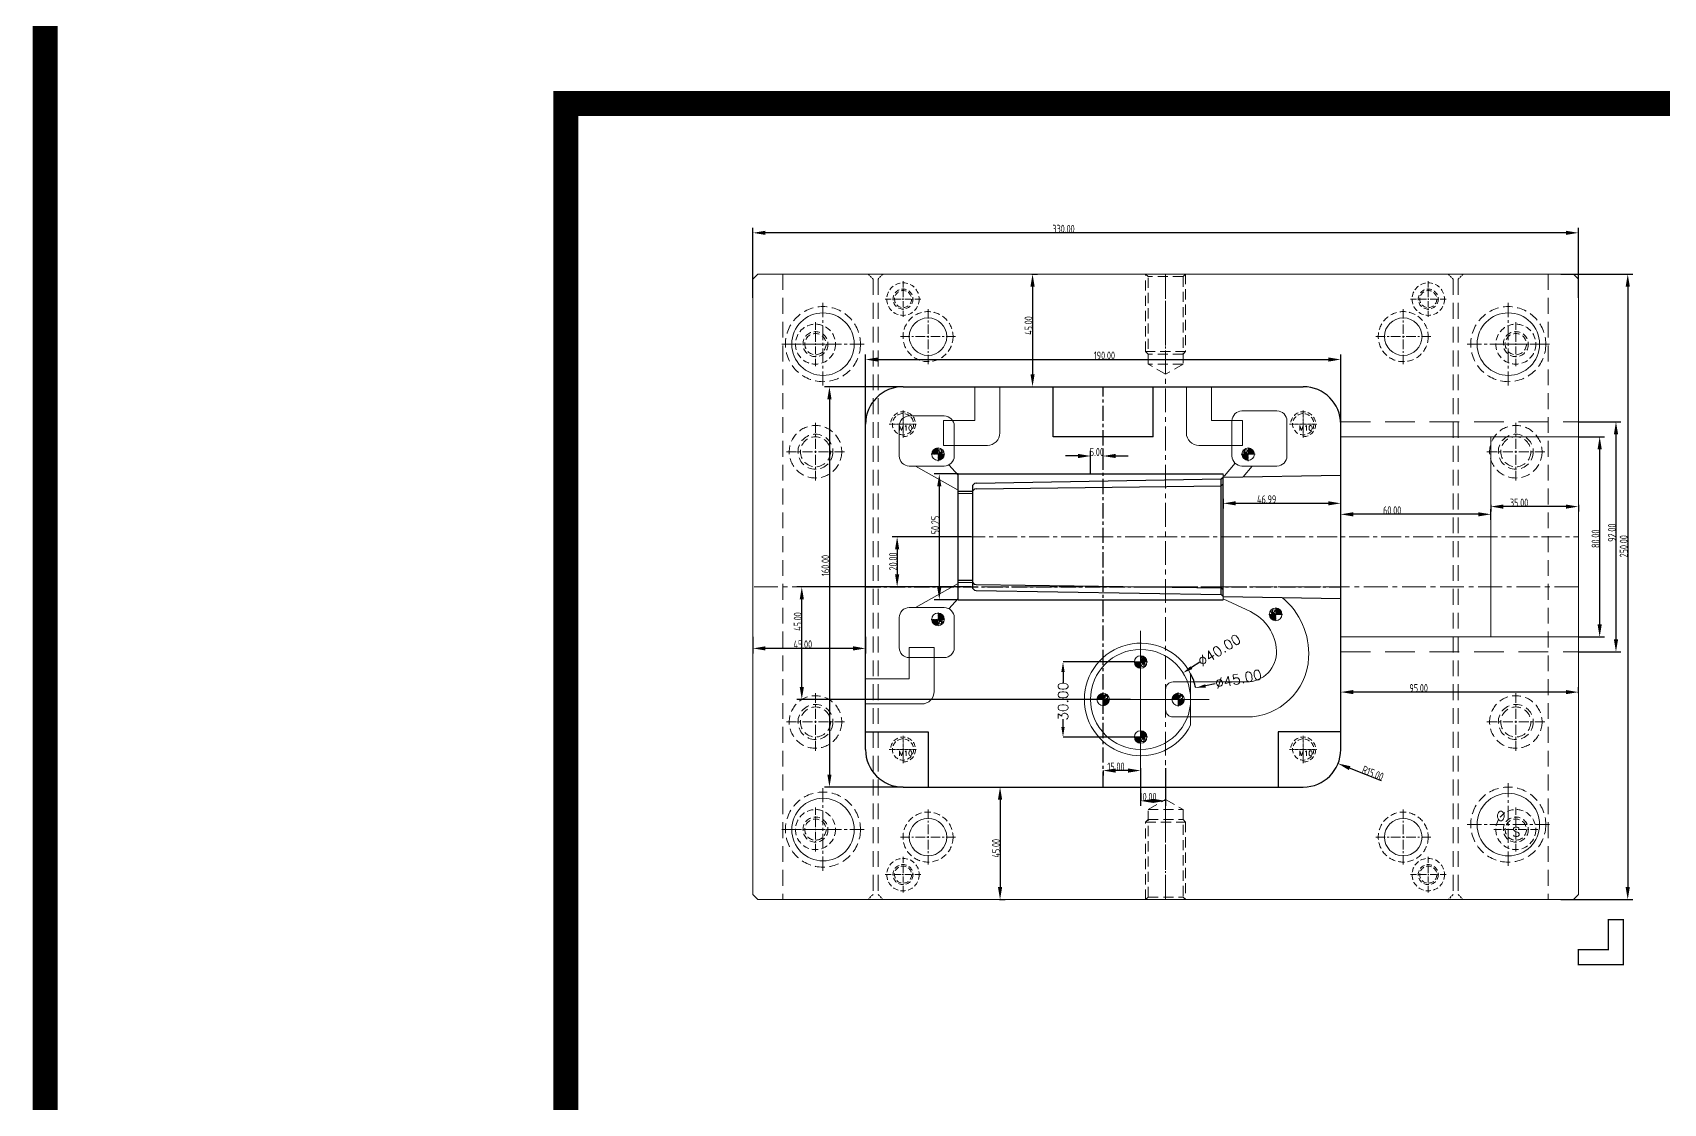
# Model space of a CAD drawing. Header units: millimetres. Extents: x 5647 to 7112, y -2229 to 2511.
# Drawn here: x 5887 to 6539, y 1260 to 1688 of the extents above; entities that cross this region are included whole.
import ezdxf

# ---------------------------------------------------------------- set-up
doc = ezdxf.new("R2010")
doc.units = ezdxf.units.MM
doc.header["$PDSIZE"] = -5
doc.linetypes.add('CENTER', pattern=[0.6, 0.375, -0.075, 0.075, -0.075])
doc.linetypes.add('HIDDEN', pattern=[9.525, 6.35, -3.175])
doc.layers.get('0').update_dxf_attribs({"lineweight": 5})
doc.layers.get('Defpoints').update_dxf_attribs({"lineweight": 5})
for name, color, linetype, lineweight in [('epin', 13, 'Continuous', 9), ('moldbase', 7, 'Continuous', 20), ('screw', 33, 'Continuous', 13), ('粗实线', 7, 'Continuous', 30)]:
    doc.layers.add(name, color=color, linetype=linetype, lineweight=lineweight)
doc.styles.add('ROMANC', font='romanc.shx', dxfattribs={"bigfont": 'gbcbig.shx'})
doc.styles.add('SEISO_TTF', font='')
doc.styles.get("Standard").update_dxf_attribs({"font": 'txt.shx', "bigfont": 'gbcbig.shx'})
doc.styles.add('TXT', font='txt.shx', dxfattribs={"bigfont": 'gbcbig.shx'})
doc.styles.add('TXT05', font='txt.shx', dxfattribs={"width": 0.5, "bigfont": 'gbcbig.shx'})
doc.styles.add('标注', font='isocp.shx', dxfattribs={"width": 0.8, "bigfont": 'hztxt.shx'})
doc.styles.get('SEISO_TTF').set_extended_font_data('Solid Edge ISO')
doc.dimstyles.get("Standard").update_dxf_attribs({"dimtxt": 0.18, "dimasz": 0.18, "dimexe": 0.18, "dimexo": 0.0625, "dimgap": 0.09, "dimtad": 0, "dimtih": 1, "dimtoh": 1, "dimdec": 4, "dimzin": 0, "dimdsep": 46, "dimtxsty": 'Standard', "dimcen": 0.09, "dimdle": 0.36, "dimadec": 0, "dimazin": 0, "dimtfac": 1, "dimtdec": 4, "dimtofl": 0, "dimtmove": 0, "dimatfit": 3, "dimfxl": 0, "dimtolj": 1, "dimarcsym": 0})
doc.dimstyles.new('STANDARD$0', dxfattribs={"dimscale": 4, "dimtxt": 1, "dimasz": 0.2, "dimexe": 0.2, "dimexo": 0.2, "dimgap": 0.2, "dimtad": 1, "dimdec": 1, "dimzin": 9, "dimdsep": 46, "dimtxsty": 'SEISO_TTF', "dimcen": 2, "dimclrd": 256, "dimclre": 256, "dimclrt": 256, "dimadec": 4, "dimazin": 2, "dimtfac": 1, "dimtdec": 1, "dimtmove": 0, "dimatfit": 3, "dimfxl": 0, "dimtolj": 1, "dimtzin": 0, "dimlwd": 9, "dimlwe": 9, "dimarcsym": 0})
doc.dimstyles.new('副本 a4', dxfattribs={"dimtxt": 3.2, "dimasz": 5, "dimexe": 2, "dimexo": 0, "dimgap": 0, "dimtad": 1, "dimzin": 0, "dimdsep": 46, "dimtxsty": '标注', "dimcen": 0, "dimdle": 3, "dimclrd": 4, "dimclre": 4, "dimclrt": 6, "dimazin": 0, "dimtfac": 1, "dimtofl": 0, "dimtmove": 0, "dimatfit": 3, "dimfxl": 0, "dimtolj": 1, "dimarcsym": 0})

# ---------------------------------------------------------------- blocks, each defined once
blk = doc.blocks.new('*D100')
at = {"color": 0, "lineweight": -2}
for p, q in [((6327.66, 1436.61), (6299.37, 1436.61)), ((6299.37, 1432.61), (6299.37, 1427.98)), ((6299.37, 1410.61), (6299.37, 1413.8)), ((6327.66, 1406.61), (6299.37, 1406.61))]:
    blk.add_line(p, q, dxfattribs=at)
at = {"color": 0}
for points in [[(6298.7, 1432.61), (6300.04, 1432.61), (6299.37, 1436.61)], [(6298.7, 1410.61), (6300.04, 1410.61), (6299.37, 1406.61)]]:
    blk.add_solid(points, dxfattribs=at)
at = {"layer": 'Defpoints', "color": 0}
for p in [(6299.37, 1436.61), (6327.66, 1436.61), (6327.66, 1406.61)]:
    blk.add_point(p, dxfattribs=at)
at = {"color": 0, "insert": (6299.37, 1420.89), "char_height": 4, "attachment_point": 5, "rotation": 90}
blk.add_mtext('\\A1;30.00', dxfattribs=at)
blk = doc.blocks.new('epin_ejp_5')
at = {"layer": 'epin'}
h = blk.add_hatch(dxfattribs=at)
h.set_pattern_fill('_ANSI31', color=123, scale=0.125, angle=90, style=0)
h.set_pattern_definition([(135, (-1062.761, -302.86763), (-0.280633, -0.280633), [])])
h.paths.add_polyline_path([(0, 2.5, 0.414214), (-2.5, 0), (0, 0)])
h.paths.add_polyline_path([(2.5, 0), (0, 0), (0, -2.5, 0.414214)])
at = {"layer": 'epin', "color": 1, "linetype": 'CENTER', "ltscale": 0.1}
for p, q in [((-2.75, 0), (2.75, 0)), ((0, -2.75), (0, 2.75))]:
    blk.add_line(p, q, dxfattribs=at)
at = {"layer": 'epin'}
blk.add_circle((0, 0), 2.5, dxfattribs=at)
at = {"layer": 'epin', "color": 6, "style": 'TXT05', "width": 0.5}
blk.add_text('%%c5', height=1.75, dxfattribs=at).set_placement((0.1, 0.25))
blk = doc.blocks.new('*D101')
at = {"color": 0, "lineweight": -2}
blk.add_line((6354.14, 1436.48), (6350.75, 1434.35), dxfattribs=at)
at = {"color": 0}
blk.add_solid([(6350.39, 1434.92), (6351.1, 1433.79), (6347.36, 1432.23)], dxfattribs=at)
at = {"layer": 'Defpoints', "color": 0}
for p in [(6347.36, 1432.23), (6313.46, 1411)]:
    blk.add_point(p, dxfattribs=at)
at = {"color": 0, "insert": (6361.84, 1441.3), "char_height": 4, "attachment_point": 5, "rotation": 32.06295}
blk.add_mtext('\\A1;∅40.00', dxfattribs=at)
blk = doc.blocks.new('*D102')
at = {"color": 0, "lineweight": -2}
blk.add_line((6360.26, 1427.86), (6356.35, 1427.04), dxfattribs=at)
blk.add_arc((6330.41, 1421.61), 22.5, 11.81123, 27.26604, dxfattribs=at)
at = {"color": 0}
blk.add_solid([(6356.21, 1427.69), (6356.48, 1426.38), (6352.43, 1426.22)], dxfattribs=at)
at = {"layer": 'Defpoints', "color": 0}
for p in [(6352.43, 1426.22), (6308.38, 1417.01)]:
    blk.add_point(p, dxfattribs=at)
at = {"color": 0, "insert": (6369.49, 1429.79), "char_height": 4, "attachment_point": 5, "rotation": 11.81123}
blk.add_mtext('\\A1;∅45.00', dxfattribs=at)
blk = doc.blocks.new('*D103')
at = {"layer": 'Defpoints', "color": 0}
for p in [(6257.39, 1511.74), (6249.9, 1461.49), (6257.39, 1461.49)]:
    blk.add_point(p, dxfattribs=at)
at = {"layer": '粗实线', "color": 4, "lineweight": -2}
for p, q in [((6257.39, 1511.74), (6247.9, 1511.74)), ((6249.9, 1506.74), (6249.9, 1466.49)), ((6257.39, 1461.49), (6247.9, 1461.49))]:
    blk.add_line(p, q, dxfattribs=at)
at = {"layer": '粗实线', "color": 4}
for points in [[(6249.07, 1506.74), (6250.73, 1506.74), (6249.9, 1511.74)], [(6249.07, 1466.49), (6250.73, 1466.49), (6249.9, 1461.49)]]:
    blk.add_solid(points, dxfattribs=at)
at = {"layer": '粗实线', "color": 6, "insert": (6248.3, 1491.3), "char_height": 3.2, "attachment_point": 5, "rotation": 90, "style": '标注'}
blk.add_mtext('\\A1;50.25', dxfattribs=at)
blk = doc.blocks.new('*D104')
at = {"layer": 'Defpoints', "color": 0}
for p in [(6262.68, 1486.61), (6233.05, 1466.61), (6262.68, 1466.61)]:
    blk.add_point(p, dxfattribs=at)
at = {"layer": '粗实线', "color": 4, "lineweight": -2}
for p, q in [((6262.68, 1486.61), (6231.05, 1486.61)), ((6233.05, 1481.61), (6233.05, 1471.61)), ((6262.68, 1466.61), (6231.05, 1466.61))]:
    blk.add_line(p, q, dxfattribs=at)
at = {"layer": '粗实线', "color": 4}
for points in [[(6232.22, 1481.61), (6233.89, 1481.61), (6233.05, 1486.61)], [(6232.22, 1471.61), (6233.89, 1471.61), (6233.05, 1466.61)]]:
    blk.add_solid(points, dxfattribs=at)
at = {"layer": '粗实线', "color": 6, "insert": (6231.45, 1476.77), "char_height": 3.2, "attachment_point": 5, "rotation": 90, "style": '标注'}
blk.add_mtext('\\A1;20.00', dxfattribs=at)
blk = doc.blocks.new('*D105')
at = {"layer": 'Defpoints', "color": 0}
for p in [(6235.41, 1546.61), (6206, 1386.61), (6235.41, 1386.61)]:
    blk.add_point(p, dxfattribs=at)
at = {"layer": '粗实线', "color": 4, "lineweight": -2}
for p, q in [((6235.41, 1546.61), (6204, 1546.61)), ((6206, 1541.61), (6206, 1391.61)), ((6235.41, 1386.61), (6204, 1386.61))]:
    blk.add_line(p, q, dxfattribs=at)
at = {"layer": '粗实线', "color": 4}
for points in [[(6205.16, 1541.61), (6206.83, 1541.61), (6206, 1546.61)], [(6205.16, 1391.61), (6206.83, 1391.61), (6206, 1386.61)]]:
    blk.add_solid(points, dxfattribs=at)
at = {"layer": '粗实线', "color": 6, "insert": (6204.4, 1475.15), "char_height": 3.2, "attachment_point": 5, "rotation": 90, "style": '标注'}
blk.add_mtext('\\A1;160.00', dxfattribs=at)
blk = doc.blocks.new('*D106')
at = {"layer": 'Defpoints', "color": 0}
for p in [(6410.41, 1557.47), (6220.41, 1531.61), (6410.41, 1531.61)]:
    blk.add_point(p, dxfattribs=at)
at = {"layer": '粗实线', "color": 4, "lineweight": -2}
for p, q in [((6220.41, 1531.61), (6220.41, 1559.47)), ((6410.41, 1531.61), (6410.41, 1559.47)), ((6225.41, 1557.47), (6405.41, 1557.47))]:
    blk.add_line(p, q, dxfattribs=at)
at = {"layer": '粗实线', "color": 4}
for points in [[(6225.41, 1558.3), (6225.41, 1556.63), (6220.41, 1557.47)], [(6405.41, 1558.3), (6405.41, 1556.63), (6410.41, 1557.47)]]:
    blk.add_solid(points, dxfattribs=at)
at = {"layer": '粗实线', "color": 6, "insert": (6315.92, 1559.07), "char_height": 3.2, "attachment_point": 5, "style": '标注'}
blk.add_mtext('\\A1;190.00', dxfattribs=at)
blk = doc.blocks.new('screw_m10_g')
at = {"layer": 'screw', "color": 1, "linetype": 'CENTER', "ltscale": 0.310989}
for p, q in [((-5.5, 0), (5.5, 0)), ((0, -5.5), (0, 5.5))]:
    blk.add_line(p, q, dxfattribs=at)
at = {"layer": 'screw', "linetype": 'HIDDEN', "ltscale": 0.310989}
blk.add_circle((0, 0), 4.25, dxfattribs=at)
at = {"layer": 'screw', "color": 92, "linetype": 'HIDDEN', "ltscale": 0.310989}
blk.add_arc((0, 0), 5, 270, 180, dxfattribs=at)
at = {"layer": 'screw', "color": 6, "style": 'TXT'}
blk.add_text('M10', height=2, dxfattribs=at).set_placement((-1.7, -2.5))
blk = doc.blocks.new('*D107')
at = {"layer": 'Defpoints', "color": 0}
for p in [(6274.04, 1386.61), (6274.04, 1341.61), (6274.2, 1341.61)]:
    blk.add_point(p, dxfattribs=at)
at = {"layer": '粗实线', "color": 4, "lineweight": -2}
for p, q in [((6274.04, 1386.61), (6276.2, 1386.61)), ((6274.2, 1381.61), (6274.2, 1346.61)), ((6274.04, 1341.61), (6276.2, 1341.61))]:
    blk.add_line(p, q, dxfattribs=at)
at = {"layer": '粗实线', "color": 4}
for points in [[(6273.37, 1381.61), (6275.03, 1381.61), (6274.2, 1386.61)], [(6273.37, 1346.61), (6275.03, 1346.61), (6274.2, 1341.61)]]:
    blk.add_solid(points, dxfattribs=at)
at = {"layer": '粗实线', "color": 6, "insert": (6272.6, 1362.15), "char_height": 3.2, "attachment_point": 5, "rotation": 90, "style": '标注'}
blk.add_mtext('\\A1;45.00', dxfattribs=at)
blk = doc.blocks.new('*D108')
at = {"layer": 'Defpoints', "color": 0}
for p in [(6175.41, 1446.59), (6175.41, 1442.02), (6220.41, 1446.59)]:
    blk.add_point(p, dxfattribs=at)
at = {"layer": '粗实线', "color": 4, "lineweight": -2}
for p, q in [((6175.41, 1446.59), (6175.41, 1440.02)), ((6215.41, 1442.02), (6180.41, 1442.02)), ((6220.41, 1446.59), (6220.41, 1440.02))]:
    blk.add_line(p, q, dxfattribs=at)
at = {"layer": '粗实线', "color": 4}
for points in [[(6180.41, 1442.86), (6180.41, 1441.19), (6175.41, 1442.02)], [(6215.41, 1442.86), (6215.41, 1441.19), (6220.41, 1442.02)]]:
    blk.add_solid(points, dxfattribs=at)
at = {"layer": '粗实线', "color": 6, "insert": (6195.35, 1443.62), "char_height": 3.2, "attachment_point": 5, "style": '标注'}
blk.add_mtext('\\A1;45.00', dxfattribs=at)
blk = doc.blocks.new('*D109')
at = {"layer": 'Defpoints', "color": 0}
for p in [(6175.41, 1608.1), (6175.41, 1582.09), (6505.41, 1582.09)]:
    blk.add_point(p, dxfattribs=at)
at = {"layer": '粗实线', "color": 4, "lineweight": -2}
for p, q in [((6175.41, 1582.09), (6175.41, 1610.1)), ((6500.41, 1608.1), (6180.41, 1608.1)), ((6505.41, 1582.09), (6505.41, 1610.1))]:
    blk.add_line(p, q, dxfattribs=at)
at = {"layer": '粗实线', "color": 4}
for points in [[(6180.41, 1608.93), (6180.41, 1607.27), (6175.41, 1608.1)], [(6500.41, 1608.93), (6500.41, 1607.27), (6505.41, 1608.1)]]:
    blk.add_solid(points, dxfattribs=at)
at = {"layer": '粗实线', "color": 6, "insert": (6299.59, 1609.7), "char_height": 3.2, "attachment_point": 5, "style": '标注'}
blk.add_mtext('\\A1;330.00', dxfattribs=at)
blk = doc.blocks.new('*D110')
at = {"layer": 'Defpoints', "color": 0}
for p in [(6498.46, 1591.61), (6498.46, 1341.61), (6525.16, 1341.61)]:
    blk.add_point(p, dxfattribs=at)
at = {"layer": '粗实线', "color": 4, "lineweight": -2}
for p, q in [((6498.46, 1591.61), (6527.16, 1591.61)), ((6525.16, 1586.61), (6525.16, 1346.61)), ((6498.46, 1341.61), (6527.16, 1341.61))]:
    blk.add_line(p, q, dxfattribs=at)
at = {"layer": '粗实线', "color": 4}
for points in [[(6524.32, 1586.61), (6525.99, 1586.61), (6525.16, 1591.61)], [(6524.32, 1346.61), (6525.99, 1346.61), (6525.16, 1341.61)]]:
    blk.add_solid(points, dxfattribs=at)
at = {"layer": '粗实线', "color": 6, "insert": (6523.56, 1482.84), "char_height": 3.2, "attachment_point": 5, "rotation": 90, "style": '标注'}
blk.add_mtext('\\A1;250.00', dxfattribs=at)
blk = doc.blocks.new('*D111')
at = {"layer": 'Defpoints', "color": 0}
for p in [(6505.41, 1526.61), (6505.41, 1446.61), (6513.93, 1446.61)]:
    blk.add_point(p, dxfattribs=at)
at = {"layer": '粗实线', "color": 4, "lineweight": -2}
for p, q in [((6505.41, 1526.61), (6515.93, 1526.61)), ((6513.93, 1521.61), (6513.93, 1451.61)), ((6505.41, 1446.61), (6515.93, 1446.61))]:
    blk.add_line(p, q, dxfattribs=at)
at = {"layer": '粗实线', "color": 4}
for points in [[(6513.09, 1521.61), (6514.76, 1521.61), (6513.93, 1526.61)], [(6513.09, 1451.61), (6514.76, 1451.61), (6513.93, 1446.61)]]:
    blk.add_solid(points, dxfattribs=at)
at = {"layer": '粗实线', "color": 6, "insert": (6512.33, 1485.84), "char_height": 3.2, "attachment_point": 5, "rotation": 90, "style": '标注'}
blk.add_mtext('\\A1;80.00', dxfattribs=at)
blk = doc.blocks.new('*D114')
at = {"layer": 'Defpoints', "color": 0}
for p in [(6410.41, 1424.56), (6410.41, 1424.07), (6505.41, 1424.07)]:
    blk.add_point(p, dxfattribs=at)
at = {"layer": '粗实线', "color": 4, "lineweight": -2}
for p, q in [((6410.41, 1424.07), (6410.41, 1426.56)), ((6500.41, 1424.56), (6415.41, 1424.56)), ((6505.41, 1424.07), (6505.41, 1426.56))]:
    blk.add_line(p, q, dxfattribs=at)
at = {"layer": '粗实线', "color": 4}
for points in [[(6415.41, 1425.39), (6415.41, 1423.73), (6410.41, 1424.56)], [(6500.41, 1425.39), (6500.41, 1423.73), (6505.41, 1424.56)]]:
    blk.add_solid(points, dxfattribs=at)
at = {"layer": '粗实线', "color": 6, "insert": (6441.57, 1426.16), "char_height": 3.2, "attachment_point": 5, "style": '标注'}
blk.add_mtext('\\A1;95.00', dxfattribs=at)
blk = doc.blocks.new('*D122')
at = {"layer": 'Defpoints', "color": 0}
for p in [(6505.41, 1532.61), (6505.41, 1440.61), (6520.45, 1440.61)]:
    blk.add_point(p, dxfattribs=at)
at = {"layer": '粗实线', "color": 4, "lineweight": -2}
for p, q in [((6505.41, 1532.61), (6522.45, 1532.61)), ((6520.45, 1527.61), (6520.45, 1445.61)), ((6505.41, 1440.61), (6522.45, 1440.61))]:
    blk.add_line(p, q, dxfattribs=at)
at = {"layer": '粗实线', "color": 4}
for points in [[(6519.62, 1527.61), (6521.29, 1527.61), (6520.45, 1532.61)], [(6519.62, 1445.61), (6521.29, 1445.61), (6520.45, 1440.61)]]:
    blk.add_solid(points, dxfattribs=at)
at = {"layer": '粗实线', "color": 6, "insert": (6518.85, 1488.27), "char_height": 3.2, "attachment_point": 5, "rotation": 90, "style": '标注'}
blk.add_mtext('\\A1;92.00', dxfattribs=at)
blk = doc.blocks.new('*D123')
at = {"layer": 'Defpoints', "color": 0}
for p in [(6330.41, 1394.11), (6340.41, 1394.1), (6330.41, 1381.09)]:
    blk.add_point(p, dxfattribs=at)
at = {"layer": '粗实线', "color": 4, "lineweight": -2}
for p, q in [((6330.41, 1394.11), (6330.41, 1379.09)), ((6340.41, 1394.1), (6340.41, 1379.09))]:
    blk.add_line(p, q, dxfattribs=at)
at = {"layer": '粗实线', "color": 4}
for points in [[(6335.41, 1381.92), (6335.41, 1380.26), (6330.41, 1381.09)], [(6335.41, 1381.92), (6335.41, 1380.26), (6340.41, 1381.09)]]:
    blk.add_solid(points, dxfattribs=at)
at = {"layer": '粗实线', "color": 6, "insert": (6333.39, 1382.69), "char_height": 3.2, "attachment_point": 5, "style": '标注'}
blk.add_mtext('\\A1;10.00', dxfattribs=at)
blk = doc.blocks.new('*D124')
at = {"layer": 'Defpoints', "color": 0}
for p in [(6363.42, 1501.79), (6363.42, 1499.99), (6410.41, 1497.51)]:
    blk.add_point(p, dxfattribs=at)
at = {"layer": '粗实线', "color": 4, "lineweight": -2}
for p, q in [((6363.42, 1501.79), (6363.42, 1497.99)), ((6405.41, 1499.99), (6368.42, 1499.99)), ((6410.41, 1497.51), (6410.41, 1501.99))]:
    blk.add_line(p, q, dxfattribs=at)
at = {"layer": '粗实线', "color": 4}
for points in [[(6368.42, 1500.83), (6368.42, 1499.16), (6363.42, 1499.99)], [(6405.41, 1500.83), (6405.41, 1499.16), (6410.41, 1499.99)]]:
    blk.add_solid(points, dxfattribs=at)
at = {"layer": '粗实线', "color": 6, "insert": (6380.79, 1501.59), "char_height": 3.2, "attachment_point": 5, "style": '标注'}
blk.add_mtext('\\A1;46.99', dxfattribs=at)
blk = doc.blocks.new('*D130')
at = {"layer": 'Defpoints', "color": 0}
for p in [(6315.41, 1518.91), (6315.41, 1514.73), (6310.41, 1511.74)]:
    blk.add_point(p, dxfattribs=at)
at = {"layer": '粗实线', "color": 4, "lineweight": -2}
for p, q in [((6310.41, 1511.74), (6310.41, 1520.91)), ((6315.41, 1514.73), (6315.41, 1520.91)), ((6305.41, 1518.91), (6300.41, 1518.91)), ((6320.41, 1518.91), (6325.41, 1518.91))]:
    blk.add_line(p, q, dxfattribs=at)
at = {"layer": '粗实线', "color": 4}
for points in [[(6305.41, 1519.74), (6305.41, 1518.08), (6310.41, 1518.91)], [(6320.41, 1519.74), (6320.41, 1518.08), (6315.41, 1518.91)]]:
    blk.add_solid(points, dxfattribs=at)
at = {"layer": '粗实线', "color": 6, "insert": (6312.91, 1520.51), "char_height": 3.2, "attachment_point": 5, "style": '标注'}
blk.add_mtext('\\A1;5.00', dxfattribs=at)
blk = doc.blocks.new('*D132')
at = {"layer": 'Defpoints', "color": 0}
for p in [(6194.93, 1466.61), (6240.55, 1466.61), (6326.39, 1421.61)]:
    blk.add_point(p, dxfattribs=at)
at = {"layer": '粗实线', "color": 4, "lineweight": -2}
for p, q in [((6240.55, 1466.61), (6192.93, 1466.61)), ((6194.93, 1426.61), (6194.93, 1461.61)), ((6326.39, 1421.61), (6192.93, 1421.61))]:
    blk.add_line(p, q, dxfattribs=at)
at = {"layer": '粗实线', "color": 4}
for points in [[(6194.1, 1461.61), (6195.77, 1461.61), (6194.93, 1466.61)], [(6194.1, 1426.61), (6195.77, 1426.61), (6194.93, 1421.61)]]:
    blk.add_solid(points, dxfattribs=at)
at = {"layer": '粗实线', "color": 6, "insert": (6193.33, 1452.77), "char_height": 3.2, "attachment_point": 5, "rotation": 90, "style": '标注'}
blk.add_mtext('\\A1;45.00', dxfattribs=at)
blk = doc.blocks.new('*D133')
at = {"layer": 'Defpoints', "color": 0}
for p in [(6315.41, 1393.27), (6315.41, 1393.2), (6330.41, 1393.27)]:
    blk.add_point(p, dxfattribs=at)
at = {"layer": '粗实线', "color": 4, "lineweight": -2}
for p, q in [((6315.41, 1393.27), (6315.41, 1391.2)), ((6325.41, 1393.2), (6320.41, 1393.2)), ((6330.41, 1393.27), (6330.41, 1391.2))]:
    blk.add_line(p, q, dxfattribs=at)
at = {"layer": '粗实线', "color": 4}
for points in [[(6320.41, 1394.04), (6320.41, 1392.37), (6315.41, 1393.2)], [(6325.41, 1394.04), (6325.41, 1392.37), (6330.41, 1393.2)]]:
    blk.add_solid(points, dxfattribs=at)
at = {"layer": '粗实线', "color": 6, "insert": (6320.55, 1394.8), "char_height": 3.2, "attachment_point": 5, "style": '标注'}
blk.add_mtext('\\A1;15.00', dxfattribs=at)
blk = doc.blocks.new('*D134')
at = {"layer": 'Defpoints', "color": 0}
for p in [(6410.41, 1495.6), (6410.41, 1493.4), (6470.41, 1493.4)]:
    blk.add_point(p, dxfattribs=at)
at = {"layer": '粗实线', "color": 4, "lineweight": -2}
for p, q in [((6410.41, 1493.4), (6410.41, 1497.6)), ((6465.41, 1495.6), (6415.41, 1495.6)), ((6470.41, 1493.4), (6470.41, 1497.6))]:
    blk.add_line(p, q, dxfattribs=at)
at = {"layer": '粗实线', "color": 4}
for points in [[(6415.41, 1496.43), (6415.41, 1494.77), (6410.41, 1495.6)], [(6465.41, 1496.43), (6465.41, 1494.77), (6470.41, 1495.6)]]:
    blk.add_solid(points, dxfattribs=at)
at = {"layer": '粗实线', "color": 6, "insert": (6430.97, 1497.2), "char_height": 3.2, "attachment_point": 5, "style": '标注'}
blk.add_mtext('\\A1;60.00', dxfattribs=at)
blk = doc.blocks.new('*D135')
at = {"layer": 'Defpoints', "color": 0}
for p in [(6470.41, 1499.35), (6470.41, 1498.69), (6505.41, 1499.35)]:
    blk.add_point(p, dxfattribs=at)
at = {"layer": '粗实线', "color": 4, "lineweight": -2}
for p, q in [((6470.41, 1499.35), (6470.41, 1496.69)), ((6500.41, 1498.69), (6475.41, 1498.69)), ((6505.41, 1499.35), (6505.41, 1496.69))]:
    blk.add_line(p, q, dxfattribs=at)
at = {"layer": '粗实线', "color": 4}
for points in [[(6475.41, 1499.52), (6475.41, 1497.85), (6470.41, 1498.69)], [(6500.41, 1499.52), (6500.41, 1497.85), (6505.41, 1498.69)]]:
    blk.add_solid(points, dxfattribs=at)
at = {"layer": '粗实线', "color": 6, "insert": (6481.72, 1500.29), "char_height": 3.2, "attachment_point": 5, "style": '标注'}
blk.add_mtext('\\A1;35.00', dxfattribs=at)
blk = doc.blocks.new('*D136')
at = {"layer": 'Defpoints', "color": 0}
for p in [(6286.94, 1591.61), (6286.94, 1546.61), (6287.2, 1546.61)]:
    blk.add_point(p, dxfattribs=at)
at = {"layer": '粗实线', "color": 4, "lineweight": -2}
for p, q in [((6286.94, 1591.61), (6289.2, 1591.61)), ((6287.2, 1586.61), (6287.2, 1551.61)), ((6286.94, 1546.61), (6289.2, 1546.61))]:
    blk.add_line(p, q, dxfattribs=at)
at = {"layer": '粗实线', "color": 4}
for points in [[(6286.36, 1586.61), (6288.03, 1586.61), (6287.2, 1591.61)], [(6286.36, 1551.61), (6288.03, 1551.61), (6287.2, 1546.61)]]:
    blk.add_solid(points, dxfattribs=at)
at = {"layer": '粗实线', "color": 6, "insert": (6285.6, 1571.06), "char_height": 3.2, "attachment_point": 5, "rotation": 90, "style": '标注'}
blk.add_mtext('\\A1;45.00', dxfattribs=at)
blk = doc.blocks.new('*D137')
at = {"layer": 'Defpoints', "color": 0}
for p in [(6395.41, 1401.61), (6409.33, 1396.02)]:
    blk.add_point(p, dxfattribs=at)
at = {"layer": '粗实线', "color": 4, "lineweight": -2}
blk.add_line((6426.68, 1389.04), (6413.96, 1394.15), dxfattribs=at)
at = {"layer": '粗实线', "color": 4}
blk.add_solid([(6414.28, 1394.93), (6413.65, 1393.38), (6409.33, 1396.02)], dxfattribs=at)
at = {"layer": '粗实线', "color": 6, "insert": (6423.24, 1392.15), "char_height": 3.2, "attachment_point": 5, "rotation": 338.10168, "style": '标注'}
blk.add_mtext('\\A1;R15.00', dxfattribs=at)

msp = doc.modelspace()

# ---------------------------------------------------------------- linework, layer by layer
at = {"color": 5}
for p, q in [((6264.11817, 1533.15278), (6264.11817, 1546.61328)), ((6274.11817, 1528.15278), (6274.11817, 1546.61328)), ((6348.69746, 1528.15278), (6348.69746, 1546.61328)), ((6358.69746, 1533.15278), (6358.69746, 1546.61328)), ((6251.62864, 1533.15278), (6264.11817, 1533.15278)), ((6251.62864, 1533.15278), (6251.62864, 1523.15278)), ((6371.18699, 1533.15278), (6358.69746, 1533.15278)), ((6371.18699, 1533.15278), (6371.18699, 1523.15278)), ((6251.62864, 1523.15278), (6269.11817, 1523.15278)), ((6371.18699, 1523.15278), (6353.69746, 1523.15278)), ((6237.89407, 1442.31676), (6237.89407, 1429.82723)), ((6237.89407, 1442.31676), (6247.89407, 1442.31676)), ((6247.89407, 1442.31676), (6247.89407, 1424.82723)), ((6237.89407, 1429.82723), (6220.40782, 1429.82723)), ((6242.89407, 1419.82723), (6220.40782, 1419.82723))]:
    msp.add_line(p, q, dxfattribs=at)
for p, q in [((6237.89407, 1534.9098), (6251.89407, 1534.9098)), ((6384.92157, 1536.9098), (6370.92157, 1536.9098)), ((6410.40782, 1526.61328), (6505.40782, 1526.61328)), ((6470.40782, 1526.61328), (6470.40782, 1446.61328)), ((6251.89407, 1514.9098), (6237.89407, 1514.9098)), ((6257.39407, 1505.25972), (6240.41854, 1514.9098)), ((6257.39407, 1511.26032), (6253.72537, 1515.35363)), ((6363.92157, 1510.98737), (6368.14954, 1516.02607)), ((6370.92157, 1514.9098), (6384.92157, 1514.9098)), ((6371.45202, 1510.62747), (6375.04532, 1514.9098)), ((6363.42157, 1510.98737), (6363.92157, 1510.98737)), ((6257.39407, 1467.96684), (6240.41854, 1458.31676)), ((6257.39407, 1461.96624), (6253.72537, 1457.87293)), ((6251.89407, 1458.31676), (6237.89407, 1458.31676)), ((6410.40782, 1446.61328), (6505.40782, 1446.61328)), ((6237.89407, 1438.31676), (6251.89407, 1438.31676)), ((6350.40782, 1431.92105), (6350.40782, 1411.30552))]:
    msp.add_line(p, q)
at = {"color": 7, "linetype": 'Continuous'}
for p, q in [((6366.92157, 1518.9098), (6366.92157, 1532.9098)), ((6388.92157, 1518.9098), (6388.92157, 1532.9098)), ((6233.89407, 1518.9098), (6233.89407, 1530.9098)), ((6255.89407, 1518.9098), (6255.89407, 1530.9098)), ((6257.39407, 1511.73828), (6363.42157, 1511.73828)), ((6363.42157, 1510.48729), (6363.42157, 1511.73828)), ((6257.39407, 1461.48828), (6363.42157, 1461.48828)), ((6363.42157, 1462.73927), (6363.42157, 1461.48828)), ((6233.89407, 1454.31676), (6233.89407, 1442.31676)), ((6255.89407, 1454.31676), (6255.89407, 1442.31676))]:
    msp.add_line(p, q, dxfattribs=at)
at = {"color": 1, "linetype": 'CENTER', "ltscale": 21.336}
msp.add_line((6247.39407, 1486.61328), (6505.40782, 1486.61328), dxfattribs=at)
at = {"color": 2}
for p, q in [((6363.42157, 1461.78828), (6374.32415, 1456.70432)), ((6343.40782, 1428.61328), (6372.7129, 1428.61328)), ((6340.40782, 1425.61328), (6340.40782, 1417.61328)), ((6343.40782, 1414.61328), (6372.6221, 1414.61328))]:
    msp.add_line(p, q, dxfattribs=at)
at = {"color": 1, "linetype": 'CENTER', "ltscale": 1.554943}
for p, q in [((6330.40782, 1394.11328), (6330.40782, 1449.11328)), ((6302.90782, 1421.61328), (6357.90782, 1421.61328))]:
    msp.add_line(p, q, dxfattribs=at)
msp.add_circle((6330.40782, 1421.61328), 20)
for centre, radius, start, end in [((6237.89407, 1530.9098), 4, 90, 180), ((6251.89407, 1530.9098), 4, 0, 90), ((6370.92157, 1532.9098), 4, 90, 180), ((6384.92157, 1532.9098), 4, 0, 90), ((6237.89407, 1518.9098), 4, 180, 270), ((6251.89407, 1518.9098), 4, 270, 0), ((6370.92157, 1518.9098), 4, 180, 270), ((6384.92157, 1518.9098), 4, 270, 0), ((6237.89407, 1454.31676), 4, 90, 180), ((6251.89407, 1454.31676), 4, 0, 90), ((6237.89407, 1442.31676), 4, 180, 270), ((6251.89407, 1442.31676), 4, 270, 0), ((6330.40782, 1421.61328), 22.5, 27.26604445, 332.73395555)]:
    msp.add_arc(centre, radius, start, end)
at = {"color": 5}
for centre, start, end in [((6269.11817, 1528.15278), 270, 0), ((6353.69746, 1528.15278), 180, 270), ((6242.89407, 1424.82723), 270, 0)]:
    msp.add_arc(centre, 5, start, end, dxfattribs=at)
at = {"color": 2}
for centre, radius, start, end in [((6368.53446, 1439.8386), 29.09384, 356.84497535, 50.62314617), ((6366.71703, 1440.39078), 18, 2.12520577, 65), ((6372.7129, 1440.61328), 12, 270, 2.12520577), ((6372.6221, 1439.61328), 25, 270, 356.84497535), ((6343.40782, 1425.61328), 3, 90, 180), ((6343.40782, 1417.61328), 3, 180, 270)]:
    msp.add_arc(centre, radius, start, end, dxfattribs=at)
at = {"layer": 'moldbase'}
for p, q in [((6177.40782, 1591.61328), (6175.40782, 1589.61328)), ((6503.40782, 1591.61328), (6177.40782, 1591.61328)), ((6503.40782, 1591.61328), (6505.40782, 1589.61328)), ((6175.40782, 1589.61328), (6175.40782, 1343.61328)), ((6505.40782, 1589.61328), (6505.40782, 1343.61328)), ((6175.40782, 1343.61328), (6177.40782, 1341.61328)), ((6505.40782, 1343.61328), (6503.40782, 1341.61328)), ((6503.40782, 1341.61328), (6177.40782, 1341.61328))]:
    msp.add_line(p, q, dxfattribs=at)
at = {"layer": 'moldbase', "color": 8, "linetype": 'HIDDEN'}
for p, q in [((6187.40782, 1591.61328), (6187.40782, 1341.61328)), ((6493.40782, 1591.61328), (6493.40782, 1341.61328)), ((6223.40782, 1589.61328), (6223.40782, 1343.61328)), ((6225.40782, 1589.61328), (6225.40782, 1343.61328)), ((6455.40782, 1589.61328), (6455.40782, 1343.61328)), ((6457.40782, 1589.61328), (6457.40782, 1343.61328))]:
    msp.add_line(p, q, dxfattribs=at)
at = {"layer": 'moldbase', "color": 8, "linetype": 'HIDDEN', "ltscale": 0.12}
for p, q in [((6221.40782, 1591.61328), (6223.40782, 1589.61328)), ((6227.40782, 1591.61328), (6225.40782, 1589.61328)), ((6453.40782, 1591.61328), (6455.40782, 1589.61328)), ((6459.40782, 1591.61328), (6457.40782, 1589.61328)), ((6223.40782, 1343.61328), (6221.40782, 1341.61328)), ((6225.40782, 1343.61328), (6227.40782, 1341.61328)), ((6455.40782, 1343.61328), (6453.40782, 1341.61328)), ((6457.40782, 1343.61328), (6459.40782, 1341.61328))]:
    msp.add_line(p, q, dxfattribs=at)
at = {"layer": 'moldbase', "color": 92, "linetype": 'HIDDEN', "ltscale": 0.64}
for p, q in [((6332.40782, 1560.61328), (6332.40782, 1591.61328)), ((6348.40782, 1591.61328), (6348.40782, 1560.61328)), ((6333.40782, 1559.61328), (6332.40782, 1560.61328)), ((6348.40782, 1560.61328), (6332.40782, 1560.61328)), ((6347.40782, 1559.61328), (6333.40782, 1559.61328)), ((6348.40782, 1560.61328), (6347.40782, 1559.61328)), ((6332.40782, 1372.61328), (6333.40782, 1373.61328)), ((6332.40782, 1341.61328), (6332.40782, 1372.61328)), ((6332.40782, 1372.61328), (6348.40782, 1372.61328)), ((6333.40782, 1373.61328), (6347.40782, 1373.61328)), ((6347.40782, 1373.61328), (6348.40782, 1372.61328)), ((6348.40782, 1372.61328), (6348.40782, 1341.61328))]:
    msp.add_line(p, q, dxfattribs=at)
at = {"layer": 'moldbase', "color": 8, "linetype": 'HIDDEN', "ltscale": 0.64}
for p, q in [((6333.40782, 1590.61328), (6332.40782, 1591.61328)), ((6348.40782, 1591.61328), (6347.40782, 1590.61328)), ((6347.40782, 1590.61328), (6333.40782, 1590.61328)), ((6333.40782, 1555.61328), (6333.40782, 1590.61328)), ((6347.40782, 1590.61328), (6347.40782, 1555.61328)), ((6340.40782, 1551.57183), (6333.40782, 1555.61328)), ((6347.40782, 1555.61328), (6333.40782, 1555.61328)), ((6347.40782, 1555.61328), (6340.40782, 1551.57183)), ((6333.40782, 1377.61328), (6340.40782, 1381.65474)), ((6333.40782, 1342.61328), (6333.40782, 1377.61328)), ((6333.40782, 1377.61328), (6347.40782, 1377.61328)), ((6340.40782, 1381.65474), (6347.40782, 1377.61328)), ((6347.40782, 1377.61328), (6347.40782, 1342.61328)), ((6332.40782, 1341.61328), (6333.40782, 1342.61328)), ((6333.40782, 1342.61328), (6347.40782, 1342.61328)), ((6347.40782, 1342.61328), (6348.40782, 1341.61328))]:
    msp.add_line(p, q, dxfattribs=at)
at = {"layer": 'moldbase', "color": 1, "linetype": 'CENTER', "ltscale": 25.4}
for p, q in [((6340.40782, 1591.61328), (6340.40782, 1341.61328)), ((6505.40782, 1466.61328), (6175.40782, 1466.61328))]:
    msp.add_line(p, q, dxfattribs=at)
at = {"layer": 'moldbase', "color": 1, "linetype": 'CENTER', "ltscale": 10.16}
for p, q in [((6340.40782, 1591.61328), (6340.40782, 1551.57183)), ((6245.40782, 1577.61328), (6245.40782, 1555.61328)), ((6435.40782, 1577.61328), (6435.40782, 1555.61328)), ((6256.40782, 1566.61328), (6234.40782, 1566.61328)), ((6424.40782, 1566.61328), (6446.40782, 1566.61328)), ((6245.40782, 1355.61328), (6245.40782, 1377.61328)), ((6340.40782, 1341.61328), (6340.40782, 1381.65474)), ((6435.40782, 1355.61328), (6435.40782, 1377.61328)), ((6256.40782, 1366.61328), (6234.40782, 1366.61328)), ((6424.40782, 1366.61328), (6446.40782, 1366.61328))]:
    msp.add_line(p, q, dxfattribs=at)
at = {"layer": 'moldbase', "color": 1, "linetype": 'CENTER', "ltscale": 6.604}
for p, q in [((6235.40782, 1588.76328), (6235.40782, 1574.46328)), ((6445.40782, 1588.76328), (6445.40782, 1574.46328)), ((6242.55782, 1581.61328), (6228.25782, 1581.61328)), ((6438.25782, 1581.61328), (6452.55782, 1581.61328)), ((6235.40782, 1344.46328), (6235.40782, 1358.76328)), ((6445.40782, 1344.46328), (6445.40782, 1358.76328)), ((6242.55782, 1351.61328), (6228.25782, 1351.61328)), ((6438.25782, 1351.61328), (6452.55782, 1351.61328))]:
    msp.add_line(p, q, dxfattribs=at)
at = {"layer": 'moldbase', "color": 1, "linetype": 'CENTER', "ltscale": 15.24}
for p, q in [((6203.40782, 1580.11328), (6203.40782, 1547.11328)), ((6477.40782, 1580.11328), (6477.40782, 1547.11328)), ((6219.90782, 1563.61328), (6186.90782, 1563.61328)), ((6460.90782, 1563.61328), (6493.90782, 1563.61328)), ((6203.40782, 1353.11328), (6203.40782, 1386.11328)), ((6477.40782, 1355.11328), (6477.40782, 1388.11328)), ((6219.90782, 1369.61328), (6186.90782, 1369.61328)), ((6460.90782, 1371.61328), (6493.90782, 1371.61328))]:
    msp.add_line(p, q, dxfattribs=at)
at = {"layer": 'moldbase', "color": 1, "linetype": 'CENTER', "ltscale": 8.128}
for p, q in [((6200.40782, 1572.41328), (6200.40782, 1554.81328)), ((6480.40782, 1572.41328), (6480.40782, 1554.81328)), ((6209.20782, 1563.61328), (6191.60782, 1563.61328)), ((6471.60782, 1563.61328), (6489.20782, 1563.61328)), ((6200.40782, 1360.81328), (6200.40782, 1378.41328)), ((6480.40782, 1360.81328), (6480.40782, 1378.41328)), ((6209.20782, 1369.61328), (6191.60782, 1369.61328)), ((6471.60782, 1369.61328), (6489.20782, 1369.61328))]:
    msp.add_line(p, q, dxfattribs=at)
at = {"layer": 'moldbase', "color": 8, "linetype": 'HIDDEN', "ltscale": 1.865932}
for p, q in [((6410.40782, 1532.61328), (6505.40782, 1532.61328)), ((6410.40782, 1440.61328), (6505.40782, 1440.61328))]:
    msp.add_line(p, q, dxfattribs=at)
at = {"layer": 'moldbase', "color": 1, "linetype": 'CENTER', "ltscale": 10.668}
for p, q in [((6200.40782, 1532.16328), (6200.40782, 1509.06328)), ((6480.40782, 1532.16328), (6480.40782, 1509.06328)), ((6211.95782, 1520.61328), (6188.85782, 1520.61328)), ((6468.85782, 1520.61328), (6491.95782, 1520.61328)), ((6200.40782, 1401.06328), (6200.40782, 1424.16328)), ((6480.40782, 1401.06328), (6480.40782, 1424.16328)), ((6211.95782, 1412.61328), (6188.85782, 1412.61328)), ((6468.85782, 1412.61328), (6491.95782, 1412.61328))]:
    msp.add_line(p, q, dxfattribs=at)
at = {"layer": 'moldbase', "const_width": 0.5}
msp.add_lwpolyline([(6505.40782, 1321.61328), (6517.40782, 1321.61328), (6517.40782, 1333.61328), (6523.40782, 1333.61328), (6523.40782, 1315.61328), (6505.40782, 1315.61328), (6505.40782, 1321.61328)], dxfattribs=at)
at = {"layer": 'moldbase', "color": 8, "linetype": 'HIDDEN', "ltscale": 0.32}
for centre, radius in [((6235.40782, 1581.61328), 6.5), ((6235.40782, 1581.61328), 4), ((6235.40782, 1581.61328), 3.4), ((6445.40782, 1581.61328), 6.5), ((6445.40782, 1581.61328), 4), ((6445.40782, 1581.61328), 3.4), ((6235.40782, 1351.61328), 6.5), ((6445.40782, 1351.61328), 6.5), ((6235.40782, 1351.61328), 4), ((6235.40782, 1351.61328), 3.4), ((6445.40782, 1351.61328), 4), ((6445.40782, 1351.61328), 3.4)]:
    msp.add_circle(centre, radius, dxfattribs=at)
at = {"layer": 'moldbase', "color": 8, "linetype": 'HIDDEN', "ltscale": 0.6}
for centre in [(6203.40782, 1563.61328), (6477.40782, 1563.61328), (6203.40782, 1369.61328), (6477.40782, 1371.61328)]:
    msp.add_circle(centre, 15, dxfattribs=at)
at = {"layer": 'moldbase'}
for centre, radius in [((6203.40782, 1563.61328), 12.5), ((6245.40782, 1566.61328), 7.5), ((6435.40782, 1566.61328), 7.5), ((6477.40782, 1563.61328), 12.5), ((6477.40782, 1371.61328), 12.5), ((6203.40782, 1369.61328), 12.5), ((6245.40782, 1366.61328), 7.5), ((6435.40782, 1366.61328), 7.5)]:
    msp.add_circle(centre, radius, dxfattribs=at)
at = {"layer": 'moldbase', "color": 8, "linetype": 'HIDDEN', "ltscale": 0.4}
for centre, radius in [((6200.40782, 1563.61328), 8), ((6245.40782, 1566.61328), 10), ((6435.40782, 1566.61328), 10), ((6480.40782, 1563.61328), 8), ((6200.40782, 1563.61328), 5), ((6200.40782, 1563.61328), 4.25), ((6480.40782, 1563.61328), 5), ((6480.40782, 1563.61328), 4.25), ((6200.40782, 1369.61328), 8), ((6245.40782, 1366.61328), 10), ((6435.40782, 1366.61328), 10), ((6480.40782, 1369.61328), 8), ((6200.40782, 1369.61328), 5), ((6200.40782, 1369.61328), 4.25), ((6480.40782, 1369.61328), 5), ((6480.40782, 1369.61328), 4.25)]:
    msp.add_circle(centre, radius, dxfattribs=at)
at = {"layer": 'moldbase', "color": 8, "linetype": 'HIDDEN', "ltscale": 0.56}
for centre, radius in [((6200.40782, 1520.61328), 10.5), ((6200.40782, 1520.61328), 7), ((6200.40782, 1520.61328), 6), ((6480.40782, 1520.61328), 10.5), ((6480.40782, 1520.61328), 7), ((6480.40782, 1520.61328), 6), ((6200.40782, 1412.61328), 10.5), ((6480.40782, 1412.61328), 10.5), ((6200.40782, 1412.61328), 7), ((6200.40782, 1412.61328), 6), ((6480.40782, 1412.61328), 7), ((6480.40782, 1412.61328), 6)]:
    msp.add_circle(centre, radius, dxfattribs=at)
at = {"layer": '粗实线'}
for p, q in [((6235.40782, 1546.61328), (6395.40782, 1546.61328)), ((6295.40782, 1526.61328), (6295.40782, 1546.61328)), ((6335.40782, 1526.61328), (6335.40782, 1546.61328)), ((6220.40782, 1401.61328), (6220.40782, 1531.61328)), ((6335.40782, 1526.61328), (6295.40782, 1526.61328)), ((6410.40782, 1401.61328), (6410.40782, 1531.61328)), ((6257.39407, 1461.48828), (6257.39407, 1511.73828)), ((6257.39407, 1511.73828), (6363.42157, 1511.73828)), ((6263.12257, 1506.5014), (6263.12257, 1466.72516)), ((6264.60376, 1508.00867), (6362.66793, 1509.72039)), ((6264.61033, 1505.72324), (6362.66793, 1507.00689)), ((6362.66793, 1509.72039), (6363.42157, 1510.48729)), ((6362.66793, 1463.50617), (6362.66793, 1509.72039)), ((6362.66793, 1507.00689), (6363.42157, 1507.77379)), ((6363.42157, 1510.48729), (6410.40782, 1511.30744)), ((6363.42157, 1462.73927), (6363.42157, 1510.48729)), ((6257.39407, 1504.80429), (6263.12257, 1504.90428)), ((6257.39407, 1503.89979), (6263.12257, 1503.99978)), ((6257.39407, 1469.32677), (6263.12257, 1469.22678)), ((6257.39407, 1468.42227), (6263.12257, 1468.32228)), ((6264.61033, 1467.50332), (6362.66793, 1466.21967)), ((6257.39407, 1461.48828), (6363.42157, 1461.48828)), ((6264.60376, 1465.21789), (6362.66793, 1463.50617)), ((6362.66793, 1466.21967), (6363.42157, 1465.45277)), ((6362.66793, 1463.50617), (6363.42157, 1462.73927)), ((6363.42157, 1462.73927), (6410.40782, 1461.91912)), ((6220.40782, 1408.61328), (6245.40782, 1408.61328)), ((6245.40782, 1408.61328), (6245.40782, 1386.61328)), ((6410.40782, 1408.61328), (6385.40782, 1408.61328)), ((6385.40782, 1408.61328), (6385.40782, 1386.61328)), ((6235.40782, 1386.61328), (6395.40782, 1386.61328))]:
    msp.add_line(p, q, dxfattribs=at)
at = {"layer": '粗实线', "color": 1, "linetype": 'CENTER', "ltscale": 16.256}
for p, q in [((6315.40782, 1386.61328), (6315.40782, 1546.61328)), ((6220.40782, 1466.61328), (6410.40782, 1466.61328))]:
    msp.add_line(p, q, dxfattribs=at)
at = {"layer": '粗实线', "const_width": 10}
for points in [[(5892.4149, 2045.38055), (7107.25603, 2045.38055), (7107.25603, -2224.1732), (5892.4149, -2224.1732)], [(6100.54851, 1659.74412), (7052.09248, 1659.74412), (7052.09248, 849.85119), (6100.54851, 849.85119)]]:
    msp.add_lwpolyline(points, close=True, dxfattribs=at)
at = {"layer": '粗实线'}
for centre, radius, start, end in [((6235.40782, 1531.61328), 15, 90, 180), ((6395.40782, 1531.61328), 15, 0, 90), ((6264.63007, 1506.5014), 1.5075, 91, 180), ((6264.63007, 1504.21587), 1.5075, 90.75, 180), ((6264.63007, 1469.01069), 1.5075, 180, 269.25), ((6264.63007, 1466.72516), 1.5075, 180, 269), ((6235.40782, 1401.61328), 15, 180, 270), ((6395.40782, 1401.61328), 15, 270, 0)]:
    msp.add_arc(centre, radius, start, end, dxfattribs=at)

# ---------------------------------------------------------------- block references
at = {"layer": 'epin', "xscale": -1, "rotation": 270}
msp.add_blockref('epin_ejp_5', (6249.41157, 1519.61487), dxfattribs=at)
at = {"layer": 'epin'}
for p, rotation in [((6373.40407, 1519.61487), 90), ((6249.41157, 1453.61169), 270), ((6384.40782, 1455.61328), 90), ((6330.40782, 1436.61328), 270.0000000001042), ((6330.40782, 1406.61328), 270.0000000001042)]:
    msp.add_blockref('epin_ejp_5', p, dxfattribs=dict(at, rotation=rotation))
for p in [(6315.40782, 1421.61328), (6345.40782, 1421.61328)]:
    msp.add_blockref('epin_ejp_5', p, dxfattribs=at)
at = {"layer": 'screw'}
for p in [(6235.40782, 1531.61328), (6395.40782, 1531.61328), (6235.40782, 1401.61328), (6395.40782, 1401.61328)]:
    msp.add_blockref('screw_m10_g', p, dxfattribs=at)

# ---------------------------------------------------------------- texts
at = {"layer": 'moldbase', "style": 'ROMANC'}
for s, p in [('O', (6472.65253, 1373.15837)), ('S', (6478.9529, 1366.858))]:
    msp.add_text(s, height=3.75, dxfattribs=at).set_placement(p)

# ---------------------------------------------------------------- dimensions: what is measured, and where the dimension line sits
for p1, p2, picture, middle in [((6313.45851, 1410.99627), (6347.35712, 1432.2303), '*D101', (6361.84031, 1441.30253)), ((6308.3842, 1417.0078), (6352.43143, 1426.21876), '*D102', (6369.48586, 1429.78511))]:
    dim = msp.add_diameter_dim_2p(p1=p1, p2=p2, dimstyle='Standard', override={"dimtxt": 4, "dimasz": 4, "dimexe": 0, "dimexo": 0, "dimtih": 0, "dimtoh": 0, "dimdec": 2, "dimcen": 0, "dimdle": 0, "dimadec": 2, "dimtp": 0.01, "dimtm": 0.01, "dimtdec": 2, "dimtzin": 0})
    dim.commit()
    dim.dimension.update_dxf_attribs({"geometry": picture, "text_midpoint": middle})
dim = msp.add_linear_dim(base=(6299.36884, 1436.61328), p1=(6327.65782, 1406.61328), p2=(6327.65782, 1436.61328), angle=270, dimstyle='STANDARD$0', override={"dimscale": 1, "dimtxt": 4, "dimasz": 4, "dimexe": 0, "dimexo": 0, "dimgap": 0.09, "dimtad": 0, "dimdec": 2, "dimzin": 0, "dimtxsty": 'Standard', "dimcen": 0, "dimclrd": 0, "dimclre": 0, "dimclrt": 0, "dimadec": 2, "dimazin": 0, "dimtp": 0.01, "dimtm": 0.01, "dimtdec": 2, "dimtofl": 0, "dimlwd": 65534, "dimlwe": 65534})
dim.commit()
dim.dimension.update_dxf_attribs({"geometry": '*D100', "text_midpoint": (6299.36884, 1420.89244), "dimtype": 160})
at = {"layer": '粗实线'}
for base, p1, p2, picture, middle in [((6175.40782, 1608.09867), (6505.40782, 1582.09491), (6175.40782, 1582.09491), '*D109', (6299.58779, 1608.09867)), ((6410.40782, 1557.46782), (6220.40782, 1531.61328), (6410.40782, 1531.61328), '*D106', (6315.91816, 1557.46782)), ((6315.40782, 1518.91126), (6310.40782, 1511.73828), (6315.40782, 1514.73063), '*D130', (6312.90782, 1518.91126)), ((6363.42157, 1499.99496), (6410.40782, 1497.50741), (6363.42157, 1501.78975), '*D124', (6380.79044, 1499.99496)), ((6470.40782, 1498.68688), (6505.40782, 1499.34532), (6470.40782, 1499.34532), '*D135', (6481.71574, 1498.68688)), ((6410.40782, 1495.5997), (6470.40782, 1493.40491), (6410.40782, 1493.40491), '*D134', (6430.97145, 1495.5997)), ((6175.40782, 1442.0226), (6220.40782, 1446.59497), (6175.40782, 1446.59497), '*D108', (6195.34537, 1442.0226)), ((6410.40782, 1424.5593), (6505.40782, 1424.06687), (6410.40782, 1424.06687), '*D114', (6441.56792, 1424.5593)), ((6315.40782, 1393.20408), (6330.40782, 1393.2728), (6315.40782, 1393.2728), '*D133', (6320.55, 1393.20408)), ((6330.40782, 1381.08865), (6340.40782, 1394.10246), (6330.40782, 1394.11328), '*D123', (6333.3911, 1381.08865))]:
    dim = msp.add_linear_dim(base=base, p1=p1, p2=p2, dimstyle='副本 a4', dxfattribs=at)
    dim.commit()
    dim.dimension.update_dxf_attribs({"geometry": picture, "text_midpoint": middle, "dimtype": 160})
for base, p1, p2, picture, middle in [((6287.19736, 1546.61328), (6286.93987, 1591.61328), (6286.93987, 1546.61328), '*D136', (6287.19736, 1571.06052)), ((6525.15774, 1341.61328), (6498.45684, 1591.61328), (6498.45684, 1341.61328), '*D110', (6525.15774, 1482.84127)), ((6205.99713, 1386.61328), (6235.40782, 1546.61328), (6235.40782, 1386.61328), '*D105', (6205.99713, 1475.14624)), ((6520.45245, 1440.61328), (6505.40782, 1532.61328), (6505.40782, 1440.61328), '*D122', (6520.45245, 1488.27141)), ((6513.92764, 1446.61328), (6505.40782, 1526.61328), (6505.40782, 1446.61328), '*D111', (6513.92764, 1485.83907)), ((6249.90092, 1461.48828), (6257.39407, 1511.73828), (6257.39407, 1461.48828), '*D103', (6249.90092, 1491.3007)), ((6233.05388, 1466.61328), (6262.67677, 1486.61328), (6262.67677, 1466.61328), '*D104', (6233.05388, 1476.77031)), ((6194.93394, 1466.61328), (6326.39495, 1421.61328), (6240.54675, 1466.61328), '*D132', (6194.93394, 1452.77137)), ((6274.20159, 1341.61328), (6274.04094, 1386.61328), (6274.04094, 1341.61328), '*D107', (6274.20159, 1362.15002))]:
    dim = msp.add_linear_dim(base=base, p1=p1, p2=p2, angle=90, dimstyle='副本 a4', dxfattribs=at)
    dim.commit()
    dim.dimension.update_dxf_attribs({"geometry": picture, "text_midpoint": middle, "dimtype": 160})
dim = msp.add_radius_dim(center=(6395.40782, 1401.61328), mpoint=(6409.32552, 1396.01887), dimstyle='副本 a4', dxfattribs=at)
dim.commit()
dim.dimension.update_dxf_attribs({"geometry": '*D137', "text_midpoint": (6423.23966, 1392.15032)})

doc.saveas('drawing.dxf')
